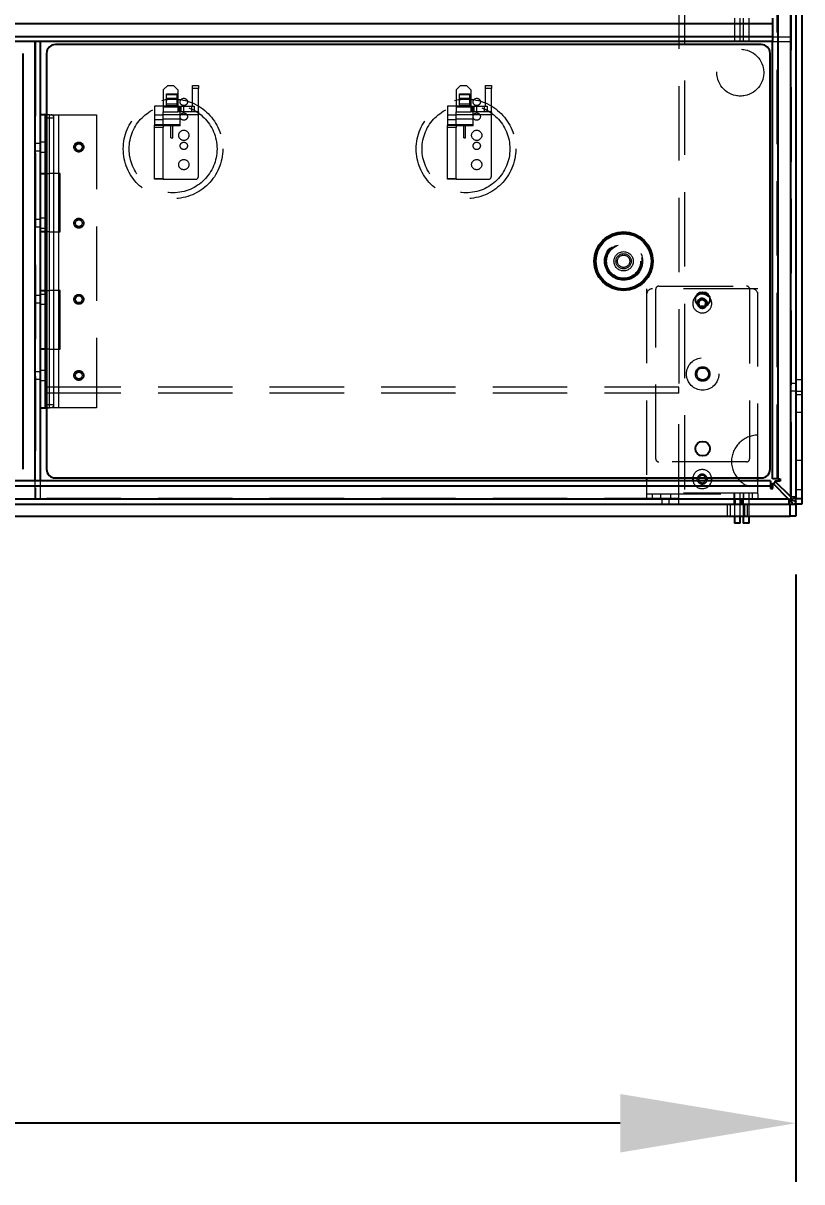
# Model space of a CAD drawing. Header units: millimetres. Extents: x 108 to 5832, y 144 to 4056.
# Drawn here: x 2504 to 2769.8, y 898.4 to 1294.1 of the extents above; entities that cross this region are included whole.
import ezdxf

# ---------------------------------------------------------------- set-up
doc = ezdxf.new("R2010")
doc.units = ezdxf.units.MM
doc.header["$LTSCALE"] = 20
doc.header["$PDSIZE"] = -1
doc.linetypes.add('HIDDEN', pattern=[1.905, 1.27, -0.635])
doc.dimstyles.new('ISO-25', dxfattribs={"dimtxt": 2.5, "dimasz": 2.5, "dimexe": 1.25, "dimexo": 0.625, "dimtad": 1, "dimtxsty": 'Standard', "dimcen": 2.5, "dimadec": 0, "dimazin": 0, "dimtfac": 1, "dimtmove": 0, "dimatfit": 3, "dimfxl": 0, "dimarcsym": 0})

# ---------------------------------------------------------------- blocks, each defined once
blk = doc.blocks.new('*D4')
at = {"color": 3, "lineweight": -2}
for p, q in [((1017.8, 1109.81), (1017.8, 898.44)), ((2767.8, 1105.81), (2767.8, 898.44)), ((2707.8, 918.44), (1077.8, 918.44))]:
    blk.add_line(p, q, dxfattribs=at)
at = {"color": 3}
for points in [[(1077.8, 928.44), (1077.8, 908.44), (1017.8, 918.44)], [(2707.8, 928.44), (2707.8, 908.44), (2767.8, 918.44)]]:
    blk.add_solid(points, dxfattribs=at)
at = {"layer": 'Defpoints', "color": 0}
for p in [(1017.8, 1129.81), (2767.8, 1125.81), (1017.8, 918.44)]:
    blk.add_point(p, dxfattribs=at)
at = {"color": 2, "insert": (1892.8, 978.92), "char_height": 60, "attachment_point": 5}
blk.add_mtext('1750', dxfattribs=at)

msp = doc.modelspace()

# ---------------------------------------------------------------- linework, layer by layer
at = {"color": 1, "linetype": 'HIDDEN', "lineweight": 18}
for p, q in [((2729.8, 1769.81), (2729.8, 1129.81)), ((2765.8, 1769.81), (2765.8, 1129.81)), ((2766, 1768.01), (2766, 1131.61)), ((2766, 1132.32), (2766, 1767.31)), ((2766.2, 1767.51), (2766.2, 1132.12)), ((2761.4, 1138.52), (2761.4, 1761.11)), ((2761.6, 1761.11), (2761.6, 1138.52)), ((2727.8, 1729.81), (2727.8, 1169.81)), ((2759.8, 1294.01), (1470.8, 1294.01)), ((2746.8, 1295.81), (2746.8, 1287.81)), ((2748.8, 1287.81), (2748.8, 1295.81)), ((2749.8, 1295.81), (2749.8, 1287.81)), ((2751.8, 1287.81), (2751.8, 1295.81)), ((1470.8, 1289.61), (2759.8, 1289.61)), ((2759.8, 1289.41), (1470.8, 1289.41)), ((2508, 1131.41), (2508, 1287.81)), ((2508.2, 1287.81), (2508.2, 1131.41)), ((2759.8, 1289.41), (2766.2, 1289.41)), ((2759.8, 1287.81), (2766.2, 1287.81)), ((2553.3, 1272.81), (2551.8, 1271.31)), ((2551.8, 1271.31), (2551.8, 1263.81)), ((2553.3, 1272.81), (2555.3, 1272.81)), ((2556.8, 1271.31), (2555.3, 1272.81)), ((2556.8, 1271.31), (2556.8, 1263.81)), ((2561.8, 1271.81), (2561.8, 1272.81)), ((2561.8, 1272.81), (2563.8, 1272.81)), ((2563.8, 1271.81), (2561.8, 1271.81)), ((2561.8, 1265.81), (2561.8, 1271.81)), ((2563.8, 1272.81), (2563.8, 1271.81)), ((2563.8, 1263.81), (2563.8, 1271.81)), ((2653.3, 1272.81), (2651.8, 1271.31)), ((2651.8, 1271.31), (2651.8, 1263.81)), ((2653.3, 1272.81), (2655.3, 1272.81)), ((2656.8, 1271.31), (2655.3, 1272.81)), ((2656.8, 1271.31), (2656.8, 1263.81)), ((2661.8, 1271.81), (2661.8, 1272.81)), ((2661.8, 1272.81), (2663.8, 1272.81)), ((2661.8, 1265.81), (2661.8, 1271.81)), ((2663.8, 1271.81), (2661.8, 1271.81)), ((2663.8, 1272.81), (2663.8, 1271.81)), ((2663.8, 1263.81), (2663.8, 1271.81)), ((2552.9, 1270.01), (2556.5, 1270.01)), ((2552.9, 1269.72), (2552.9, 1270.01)), ((2552.9, 1269.72), (2556.5, 1269.72)), ((2552.9, 1268.51), (2552.9, 1269.72)), ((2552.9, 1268.22), (2552.9, 1268.51)), ((2552.9, 1268.51), (2556.5, 1268.51)), ((2552.9, 1268.22), (2556.5, 1268.22)), ((2552.9, 1265.75), (2552.9, 1268.22)), ((2556.5, 1266.51), (2552.9, 1266.51)), ((2556.5, 1269.72), (2556.5, 1270.01)), ((2556.5, 1268.51), (2556.5, 1269.72)), ((2556.5, 1268.22), (2556.5, 1268.51)), ((2556.5, 1265.75), (2556.5, 1268.22)), ((2652.9, 1270.01), (2656.5, 1270.01)), ((2652.9, 1269.72), (2652.9, 1270.01)), ((2652.9, 1269.72), (2656.5, 1269.72)), ((2652.9, 1268.51), (2652.9, 1269.72)), ((2652.9, 1268.22), (2652.9, 1268.51)), ((2652.9, 1268.51), (2656.5, 1268.51)), ((2652.9, 1268.22), (2656.5, 1268.22)), ((2652.9, 1265.75), (2652.9, 1268.22)), ((2656.5, 1266.51), (2652.9, 1266.51)), ((2656.5, 1269.72), (2656.5, 1270.01)), ((2656.5, 1268.51), (2656.5, 1269.72)), ((2656.5, 1268.22), (2656.5, 1268.51)), ((2656.5, 1265.75), (2656.5, 1268.22)), ((2511.3, 1262.81), (2511.3, 1242.81)), ((2511.45, 1262.81), (2511.45, 1242.81)), ((2512.95, 1262.81), (2511.95, 1262.81)), ((2512.95, 1242.81), (2512.95, 1262.81)), ((2512.95, 1262.81), (2528.95, 1262.81)), ((2514.45, 1242.81), (2514.45, 1262.81)), ((2516.1, 1242.81), (2516.1, 1262.81)), ((2528.95, 1262.81), (2528.95, 1162.81)), ((2548.8, 1265.81), (2548.8, 1259.28)), ((2551.8, 1265.81), (2548.8, 1265.81)), ((2548.8, 1262.81), (2551.8, 1262.81)), ((2556.8, 1265.81), (2551.8, 1265.81)), ((2551.8, 1265.51), (2557.6, 1265.51)), ((2551.8, 1263.81), (2556.8, 1263.81)), ((2551.8, 1259.28), (2551.8, 1263.81)), ((2563.8, 1262.81), (2551.8, 1262.81)), ((2552.9, 1266.01), (2556.5, 1266.01)), ((2552.9, 1265.75), (2556.5, 1265.75)), ((2552.9, 1265.51), (2552.9, 1265.75)), ((2556.5, 1265.51), (2556.5, 1265.75)), ((2556.8, 1265.81), (2556.97, 1265.81)), ((2556.97, 1263.81), (2556.8, 1263.81)), ((2556.97, 1265.81), (2556.97, 1263.81)), ((2556.97, 1265.81), (2561.51, 1265.81)), ((2561.51, 1263.81), (2556.97, 1263.81)), ((2557.6, 1259.51), (2557.6, 1265.51)), ((2557.8, 1265.81), (2557.8, 1263.81)), ((2558.8, 1263.81), (2558.8, 1265.81)), ((2561.51, 1263.81), (2561.51, 1265.81)), ((2561.51, 1265.81), (2562.34, 1265.81)), ((2562.34, 1263.81), (2561.51, 1263.81)), ((2562.34, 1265.81), (2562.34, 1263.81)), ((2563.8, 1263.81), (2562.34, 1263.81)), ((2563.8, 1263.81), (2563.8, 1262.81)), ((2563.8, 1241.81), (2563.8, 1262.81)), ((2648.8, 1265.81), (2648.8, 1259.28)), ((2651.8, 1265.81), (2648.8, 1265.81)), ((2648.8, 1262.81), (2651.8, 1262.81)), ((2656.8, 1265.81), (2651.8, 1265.81)), ((2651.8, 1265.51), (2657.6, 1265.51)), ((2651.8, 1263.81), (2656.8, 1263.81)), ((2651.8, 1259.28), (2651.8, 1263.81)), ((2663.8, 1262.81), (2651.8, 1262.81)), ((2652.9, 1266.01), (2656.5, 1266.01)), ((2652.9, 1265.75), (2656.5, 1265.75)), ((2652.9, 1265.51), (2652.9, 1265.75)), ((2656.5, 1265.51), (2656.5, 1265.75)), ((2656.8, 1265.81), (2656.97, 1265.81)), ((2656.97, 1263.81), (2656.8, 1263.81)), ((2656.97, 1265.81), (2656.97, 1263.81)), ((2656.97, 1265.81), (2661.51, 1265.81)), ((2661.51, 1263.81), (2656.97, 1263.81)), ((2657.6, 1259.51), (2657.6, 1265.51)), ((2657.8, 1265.81), (2657.8, 1263.81)), ((2658.8, 1263.81), (2658.8, 1265.81)), ((2661.51, 1263.81), (2661.51, 1265.81)), ((2661.51, 1265.81), (2662.34, 1265.81)), ((2662.34, 1263.81), (2661.51, 1263.81)), ((2662.34, 1265.81), (2662.34, 1263.81)), ((2663.8, 1263.81), (2662.34, 1263.81)), ((2663.8, 1263.81), (2663.8, 1262.81)), ((2663.8, 1241.81), (2663.8, 1262.81)), ((2511.45, 1261.81), (2514.45, 1261.81)), ((2511.45, 1261.81), (2511.45, 1163.81)), ((2514.45, 1163.81), (2514.45, 1261.81)), ((2551.8, 1261.11), (2548.8, 1261.11)), ((2548.8, 1259.51), (2551.8, 1259.51)), ((2548.8, 1259.28), (2551.8, 1259.28)), ((2548.8, 1258.51), (2548.8, 1259.28)), ((2551.8, 1258.51), (2548.8, 1258.51)), ((2548.8, 1241.05), (2548.8, 1258.51)), ((2557.6, 1261.36), (2551.8, 1261.36)), ((2551.8, 1259.51), (2557.6, 1259.51)), ((2551.8, 1259.28), (2551.8, 1258.51)), ((2551.8, 1259.26), (2557.6, 1259.26)), ((2557.6, 1259.01), (2551.8, 1259.01)), ((2551.8, 1241.05), (2551.8, 1258.51)), ((2554.4, 1255.01), (2554.4, 1259.51)), ((2555, 1255.01), (2555, 1259.51)), ((2557.6, 1259.01), (2557.6, 1259.51)), ((2651.8, 1261.11), (2648.8, 1261.11)), ((2648.8, 1259.51), (2651.8, 1259.51)), ((2648.8, 1259.28), (2651.8, 1259.28)), ((2648.8, 1258.51), (2648.8, 1259.28)), ((2651.8, 1258.51), (2648.8, 1258.51)), ((2648.8, 1241.05), (2648.8, 1258.51)), ((2657.6, 1261.36), (2651.8, 1261.36)), ((2651.8, 1259.51), (2657.6, 1259.51)), ((2651.8, 1259.28), (2651.8, 1258.51)), ((2651.8, 1259.26), (2657.6, 1259.26)), ((2657.6, 1259.01), (2651.8, 1259.01)), ((2651.8, 1241.05), (2651.8, 1258.51)), ((2654.4, 1255.01), (2654.4, 1259.51)), ((2655, 1255.01), (2655, 1259.51)), ((2657.6, 1259.01), (2657.6, 1259.51)), ((2554.4, 1255.01), (2555, 1255.01)), ((2654.4, 1255.01), (2655, 1255.01)), ((2509.8, 1253.06), (2508.2, 1253.06)), ((2508.2, 1250.56), (2509.8, 1250.56)), ((2511.3, 1253.51), (2509.8, 1253.51)), ((2509.8, 1250.11), (2511.3, 1250.11)), ((2511.3, 1242.81), (2511.3, 1222.81)), ((2511.45, 1242.81), (2511.45, 1222.81)), ((2511.95, 1242.81), (2512.95, 1242.81)), ((2516.6, 1242.81), (2512.95, 1242.81)), ((2512.95, 1222.81), (2512.95, 1242.81)), ((2514.45, 1222.81), (2514.45, 1242.81)), ((2516.1, 1222.81), (2516.1, 1242.81)), ((2516.6, 1222.81), (2516.6, 1242.81)), ((2548.8, 1241.05), (2551.8, 1241.05)), ((2548.8, 1240.81), (2548.8, 1241.05)), ((2551.8, 1240.81), (2548.8, 1240.81)), ((2551.8, 1241.05), (2551.8, 1240.81)), ((2551.8, 1240.81), (2562.8, 1240.81)), ((2648.8, 1241.05), (2651.8, 1241.05)), ((2648.8, 1240.81), (2648.8, 1241.05)), ((2651.8, 1240.81), (2648.8, 1240.81)), ((2651.8, 1241.05), (2651.8, 1240.81)), ((2651.8, 1240.81), (2662.8, 1240.81)), ((2509.8, 1227.06), (2508.2, 1227.06)), ((2511.3, 1227.51), (2509.8, 1227.51)), ((2508.2, 1224.56), (2509.8, 1224.56)), ((2509.8, 1224.11), (2511.3, 1224.11)), ((2511.3, 1222.81), (2511.3, 1202.81)), ((2511.45, 1222.81), (2511.45, 1202.81)), ((2512.95, 1222.81), (2511.95, 1222.81)), ((2512.95, 1202.81), (2512.95, 1222.81)), ((2512.95, 1222.81), (2516.6, 1222.81)), ((2514.45, 1202.81), (2514.45, 1222.81)), ((2516.1, 1202.81), (2516.1, 1222.81)), ((2716.8, 1203.41), (2716.8, 1138.81)), ((2754.8, 1203.41), (2716.8, 1203.41)), ((2719.95, 1145.31), (2719.95, 1203.31)), ((2720.95, 1204.31), (2750.95, 1204.31)), ((2751.95, 1203.31), (2751.95, 1145.31)), ((2754.8, 1138.81), (2754.8, 1203.41)), ((2509.8, 1201.06), (2508.2, 1201.06)), ((2511.3, 1201.51), (2509.8, 1201.51)), ((2511.3, 1202.81), (2511.3, 1182.81)), ((2511.45, 1202.81), (2511.45, 1182.81)), ((2511.95, 1202.81), (2512.95, 1202.81)), ((2516.6, 1202.81), (2512.95, 1202.81)), ((2512.95, 1182.81), (2512.95, 1202.81)), ((2514.45, 1182.81), (2514.45, 1202.81)), ((2516.1, 1182.81), (2516.1, 1202.81)), ((2516.6, 1182.81), (2516.6, 1202.81)), ((2508.2, 1198.56), (2509.8, 1198.56)), ((2509.8, 1198.11), (2511.3, 1198.11)), ((2511.3, 1182.81), (2511.3, 1162.81)), ((2511.45, 1182.81), (2511.45, 1162.81)), ((2512.95, 1182.81), (2511.95, 1182.81)), ((2512.95, 1162.81), (2512.95, 1182.81)), ((2512.95, 1182.81), (2516.6, 1182.81)), ((2514.45, 1162.81), (2514.45, 1182.81)), ((2516.1, 1162.81), (2516.1, 1182.81)), ((2511.3, 1175.51), (2509.8, 1175.51)), ((2509.8, 1175.06), (2508.2, 1175.06)), ((2508.2, 1172.56), (2509.8, 1172.56)), ((2509.8, 1172.11), (2511.3, 1172.11)), ((2769.8, 1172.31), (2767.8, 1172.31)), ((2727.8, 1169.81), (1057.8, 1169.81)), ((2727.8, 1167.81), (1057.8, 1167.81)), ((2727.8, 1167.81), (2727.8, 1169.81)), ((2727.8, 1131.81), (2727.8, 1167.81)), ((2767.8, 1171.06), (2766.2, 1171.06)), ((2766.2, 1168.56), (2767.8, 1168.56)), ((2769.8, 1168.31), (2767.8, 1168.31)), ((2767.8, 1167.31), (2769.8, 1167.31)), ((2514.45, 1163.81), (2511.45, 1163.81)), ((2511.95, 1162.81), (2512.95, 1162.81)), ((2528.95, 1162.81), (2512.95, 1162.81)), ((2767.8, 1161.31), (2769.8, 1161.31)), ((2750.95, 1144.31), (2720.95, 1144.31)), ((2769.8, 1144.81), (2767.8, 1144.81)), ((1126.51, 1136.21), (2759.1, 1136.21)), ((2759.1, 1136.01), (1126.51, 1136.01)), ((2508, 1131.41), (2508, 1137.81)), ((2509.8, 1137.81), (2509.8, 1131.41)), ((2716.8, 1137.81), (2716.8, 1133.41)), ((2754.8, 1133.41), (2754.8, 1137.81)), ((2759.9, 1137.01), (2765.3, 1131.61)), ((2760.6, 1137.72), (2766, 1132.32)), ((2727.8, 1131.81), (1057.8, 1131.81)), ((2754.8, 1133.61), (2716.8, 1133.61)), ((2716.8, 1133.41), (2754.8, 1133.41)), ((2716.8, 1133.41), (2716.8, 1131.41)), ((2718.8, 1131.41), (2718.8, 1133.41)), ((2721.55, 1133.41), (2721.55, 1131.41)), ((2725.05, 1131.41), (2725.05, 1133.41)), ((2727.8, 1129.81), (2727.8, 1131.81)), ((2746.55, 1133.41), (2746.55, 1131.41)), ((2746.8, 1133.41), (2746.8, 1125.81)), ((2748.8, 1125.81), (2748.8, 1133.41)), ((2749.8, 1133.41), (2749.8, 1125.81)), ((2750.05, 1131.41), (2750.05, 1133.41)), ((2751.8, 1125.81), (2751.8, 1133.41)), ((2752.8, 1133.41), (2752.8, 1131.41)), ((2754.8, 1133.41), (2754.8, 1131.41)), ((2766.04, 1132.3), (2766, 1132.32)), ((2766, 1132.32), (2766, 1131.61)), ((2766, 1131.61), (2766.69, 1131.74)), ((2766.08, 1132.27), (2766.04, 1132.3)), ((2766.11, 1132.25), (2766.08, 1132.27)), ((2766.14, 1132.22), (2766.11, 1132.25)), ((2766.17, 1132.2), (2766.14, 1132.22)), ((2766.19, 1132.17), (2766.17, 1132.2)), ((2766.2, 1132.15), (2766.19, 1132.17)), ((2766.19, 1132), (2766.2, 1132.06)), ((2766.19, 1131.99), (2766.19, 1132)), ((2766.2, 1132.12), (2766.2, 1132.15)), ((2766.2, 1132.12), (2766.2, 1131.41)), ((2766.69, 1131.74), (2767.28, 1131.87)), ((2767.28, 1131.87), (2767.67, 1131.99)), ((2767.8, 1134.81), (2769.8, 1134.81)), ((2769.8, 1131.81), (2767.8, 1131.81)), ((2766, 1131.61), (1119.6, 1131.61)), ((2765.5, 1131.41), (1120.11, 1131.41)), ((1120.31, 1131.61), (2765.3, 1131.61)), ((2722.05, 1131.41), (2722.05, 1129.81)), ((2724.55, 1129.81), (2724.55, 1131.41)), ((2744.3, 1129.81), (2744.3, 1125.81)), ((2745.3, 1129.81), (2745.3, 1125.81)), ((2746.55, 1131.41), (2746.55, 1129.81)), ((2747.05, 1131.41), (2747.05, 1129.81)), ((2749.05, 1129.81), (2749.05, 1131.41)), ((2749.55, 1129.81), (2749.55, 1131.41)), ((2750.3, 1125.81), (2750.3, 1129.81)), ((2751.3, 1125.81), (2751.3, 1129.81)), ((2765.3, 1131.61), (2765.32, 1131.58)), ((2765.3, 1131.61), (2766, 1131.61)), ((2765.32, 1131.58), (2765.35, 1131.54)), ((2765.35, 1131.54), (2765.37, 1131.5)), ((2765.37, 1131.5), (2765.4, 1131.47)), ((2765.4, 1131.47), (2765.42, 1131.45)), ((2765.42, 1131.45), (2765.45, 1131.43)), ((2765.45, 1131.43), (2765.47, 1131.42)), ((2765.47, 1131.42), (2765.5, 1131.41)), ((2765.5, 1131.41), (2766.2, 1131.41)), ((2765.62, 1129.95), (2765.75, 1130.34)), ((2765.69, 1131.45), (2765.74, 1131.47)), ((2765.75, 1130.34), (2765.88, 1130.93)), ((2765.8, 1129.81), (2765.8, 1125.81)), ((2765.88, 1130.93), (2766, 1131.61)), ((2765.88, 1131.54), (2765.94, 1131.58)), ((2765.94, 1131.58), (2766, 1131.61))]:
    msp.add_line(p, q, dxfattribs=at)
at = {"color": 7, "linetype": 'Continuous', "lineweight": 25}
for p, q in [((2766, 1132.32), (2766, 1767.31)), ((2767.8, 1767.81), (2767.8, 1131.81)), ((2769.8, 1767.81), (2769.8, 1131.81)), ((2761.6, 1761.11), (2761.6, 1138.52)), ((1469.8, 1294.01), (2759.8, 1294.01)), ((2759.8, 1295.81), (2759.8, 1294.01)), ((2759.8, 1294.01), (2759.8, 1289.61)), ((1469.8, 1289.61), (2759.8, 1289.61)), ((2759.8, 1287.81), (1469.8, 1287.81)), ((2509.8, 1287.81), (2509.8, 1262.81)), ((2755.95, 1286.81), (2514.95, 1286.81)), ((2759.8, 1289.61), (2759.8, 1287.81)), ((2759.8, 1138.52), (2759.8, 1287.81)), ((2503.95, 1141.81), (2503.95, 1283.81)), ((2511.95, 1283.81), (2511.95, 1141.81)), ((2758.95, 1141.81), (2758.95, 1283.81)), ((2509.8, 1262.81), (2509.8, 1242.81)), ((2511.95, 1262.81), (2509.8, 1262.81)), ((2509.8, 1242.81), (2511.95, 1242.81)), ((2509.8, 1242.81), (2509.8, 1222.81)), ((2509.8, 1222.81), (2509.8, 1202.81)), ((2511.95, 1222.81), (2509.8, 1222.81)), ((2509.8, 1202.81), (2511.95, 1202.81)), ((2509.8, 1202.81), (2509.8, 1182.81)), ((2509.8, 1182.81), (2509.8, 1162.81)), ((2511.95, 1182.81), (2509.8, 1182.81)), ((2509.8, 1162.81), (2511.95, 1162.81)), ((2509.8, 1162.81), (2509.8, 1137.81)), ((2759.1, 1137.81), (1469.8, 1137.81)), ((2514.95, 1138.81), (2755.95, 1138.81)), ((2716.8, 1138.81), (2716.8, 1137.81)), ((2737.05, 1138.41), (2736.99, 1138.81)), ((2754.8, 1137.81), (2754.8, 1138.81)), ((2759.1, 1137.81), (2759.1, 1136.01)), ((2759.1, 1136.01), (2759.1, 1135.21)), ((2761.6, 1138.52), (2759.8, 1138.52)), ((2759.9, 1135.21), (2759.9, 1137.01)), ((2759.9, 1137.01), (2765.3, 1131.61)), ((2759.9, 1137.01), (2760.6, 1137.01)), ((2766, 1132.32), (2760.6, 1137.72)), ((2762.4, 1137.72), (2760.6, 1137.72)), ((2760.6, 1137.72), (2760.6, 1137.01)), ((2761.6, 1138.52), (2762.4, 1138.52)), ((2762.4, 1138.52), (2762.4, 1137.72)), ((2759.1, 1135.21), (2759.9, 1135.21)), ((2766.69, 1132.27), (2766, 1132.32)), ((2766, 1132.32), (2766, 1131.61)), ((2767.28, 1132.22), (2766.69, 1132.27)), ((2767.67, 1132.17), (2767.28, 1132.22)), ((2767.8, 1131.81), (2769.8, 1131.81)), ((2767.8, 1129.81), (2767.8, 1131.81)), ((2769.8, 1131.81), (2769.8, 1129.81)), ((1467.8, 1129.81), (2765.8, 1129.81)), ((2765.3, 1131.61), (2765.35, 1130.93)), ((2765.3, 1131.61), (2766, 1131.61)), ((2765.35, 1130.93), (2765.4, 1130.34)), ((2765.4, 1130.34), (2765.45, 1129.95)), ((2765.8, 1125.81), (2765.8, 1129.81)), ((2765.8, 1129.81), (2767.8, 1129.81)), ((2767.8, 1129.81), (2767.8, 1125.81)), ((2769.8, 1129.81), (2767.8, 1129.81)), ((1119.8, 1125.81), (2765.8, 1125.81)), ((2746.8, 1125.81), (2746.8, 1123.41)), ((2748.8, 1123.41), (2748.8, 1125.81)), ((2749.8, 1125.81), (2749.8, 1123.41)), ((2751.8, 1123.41), (2751.8, 1125.81)), ((2767.8, 1125.81), (2765.8, 1125.81)), ((2748.8, 1123.41), (2746.8, 1123.41)), ((2751.8, 1123.41), (2749.8, 1123.41))]:
    msp.add_line(p, q, dxfattribs=at)
at = {"color": 8, "linetype": 'Continuous', "lineweight": 25}
for p, q in [((2508, 1137.81), (2508, 1287.81)), ((2759.1, 1136.01), (1469.8, 1136.01)), ((2765.3, 1131.61), (1469.79, 1131.61))]:
    msp.add_line(p, q, dxfattribs=at)
at = {"color": 7, "linetype": 'Continuous', "lineweight": 25, "flags": 128}
for points in [[(2732.58, 1138.81), (2732.56, 1138.68), (2732.61, 1137.81)], [(2734.15, 1138.81), (2734.1, 1138.41), (2734.21, 1137.81)], [(2736.9, 1137.81), (2736.96, 1137.94), (2737.05, 1138.41)], [(2737.39, 1137.81), (2737.5, 1138.41), (2737.45, 1138.81)], [(2739, 1137.81), (2739.04, 1138.68), (2739.03, 1138.81)]]:
    msp.add_lwpolyline(points, dxfattribs=at)
at = {"color": 1, "linetype": 'HIDDEN', "lineweight": 18}
for centre, radius in [((2748.8, 1277.21), 8), ((2555.13, 1251.19), 17), ((2555.13, 1251.19), 15), ((2558.8, 1267.21), 1.25), ((2655.13, 1251.19), 17), ((2655.13, 1251.19), 15), ((2658.8, 1267.21), 1.25), ((2558.8, 1262.21), 1.25), ((2658.8, 1262.21), 1.25), ((2558.8, 1255.81), 1.75), ((2658.8, 1255.81), 1.75), ((2522.95, 1251.81), 1.7), ((2558.8, 1252.21), 1.25), ((2658.8, 1252.21), 1.25), ((2558.8, 1245.81), 1.75), ((2658.8, 1245.81), 1.75), ((2522.95, 1225.81), 1.7), ((2708.95, 1212.81), 6.5), ((2708.95, 1212.81), 6.25), ((2708.95, 1212.81), 6), ((2708.95, 1212.81), 5.79), ((2708.95, 1212.81), 5.79), ((2708.95, 1212.81), 3.29), ((2708.95, 1212.81), 2.6), ((2708.95, 1212.81), 2.1), ((2522.95, 1199.81), 1.7), ((2735.95, 1174.31), 5.5), ((2522.95, 1173.81), 1.7), ((2735.95, 1174.31), 2.5)]:
    msp.add_circle(centre, radius, dxfattribs=at)
at = {"color": 7, "linetype": 'Continuous', "lineweight": 25}
for centre, radius in [((2522.95, 1251.81), 1.25), ((2522.95, 1225.81), 1.25), ((2708.95, 1212.81), 10), ((2708.95, 1212.81), 9.5), ((2522.95, 1199.81), 1.25), ((2735.95, 1199.81), 2.5), ((2735.95, 1174.31), 2.1), ((2522.95, 1173.81), 1.25), ((2735.95, 1148.81), 2.5)]:
    msp.add_circle(centre, radius, dxfattribs=at)
for centre, radius, start, end in [((2514.95, 1283.81), 3, 90, 180), ((2755.95, 1283.81), 3, 0, 90), ((2735.8, 1198.41), 3.25, 37.3429, 130.4261), ((2735.8, 1198.41), 1.7, 337.1259, 190.643), ((2735.8, 1198.41), 1.25, 0, 224.0525), ((2735.8, 1198.41), 1.25, 303.7166, 0), ((2514.95, 1141.81), 3, 180, 270), ((2755.95, 1141.81), 3, 270, 0), ((2735.8, 1138.41), 1.25, 161.3371, 208.6854), ((2766.8, 1130.81), 1, 270, 0)]:
    msp.add_arc(centre, radius, start, end, dxfattribs=at)
at = {"color": 1, "linetype": 'HIDDEN', "lineweight": 18}
for centre, radius, start, end in [((2512.45, 1261.81), 1, 90, 180), ((2513.45, 1261.81), 1, 0, 90), ((2562.8, 1241.81), 1, 270, 0), ((2662.8, 1241.81), 1, 270, 0), ((2718.8, 1201.41), 2, 90, 180), ((2720.95, 1203.31), 1, 90, 180), ((2750.95, 1203.31), 1, 0, 90), ((2752.8, 1201.41), 2, 0, 90), ((2735.8, 1198.41), 3.25, 130.4261, 270), ((2735.8, 1198.41), 3.25, 270, 37.3429), ((2735.8, 1198.41), 1.7, 190.643, 270), ((2735.8, 1198.41), 1.25, 224.0525, 303.7166), ((2735.8, 1198.41), 1.7, 270, 337.1259), ((2512.45, 1163.81), 1, 180, 270), ((2513.45, 1163.81), 1, 270, 0), ((2754.8, 1144.41), 9, 90, 270), ((2720.95, 1145.31), 1, 180, 270), ((2750.95, 1145.31), 1, 270, 0), ((2735.8, 1138.41), 3.25, 7.0697, 172.9303), ((2735.8, 1138.41), 1.7, 13.609, 166.391), ((2735.8, 1138.41), 1.25, 18.6629, 161.3371), ((2735.8, 1138.41), 3.25, 190.6387, 270), ((2735.8, 1138.41), 1.7, 200.6673, 270), ((2735.8, 1138.41), 1.25, 208.6854, 331.3146), ((2735.8, 1138.41), 3.25, 270, 349.3613), ((2735.8, 1138.41), 1.7, 270, 339.3327)]:
    msp.add_arc(centre, radius, start, end, dxfattribs=at)
for points, knots in [([(2766, 1131.61), (2766.03, 1131.66), (2766.07, 1131.72), (2766.1, 1131.78), (2766.11, 1131.8)], [0, 0, 0, 0, 0.666305, 1, 1, 1, 1]), ([(2766.11, 1131.8), (2766.12, 1131.83), (2766.16, 1131.89), (2766.17, 1131.95), (2766.19, 1131.99)], [0, 0, 0, 0, 0.333519, 1, 1, 1, 1]), ([(2765.74, 1131.47), (2765.74, 1131.47), (2765.79, 1131.49), (2765.83, 1131.51), (2765.88, 1131.54), (2765.88, 1131.54)], [0, 0, 0, 0, 0.061657, 0.969307, 1, 1, 1, 1]), ([(2766.2, 1131.41), (2766.2, 1131.42), (2766.2, 1131.42), (2766.18, 1131.44), (2766.13, 1131.48), (2766.08, 1131.54), (2766.04, 1131.58), (2766.02, 1131.6), (2766, 1131.61), (2766, 1131.61), (2766, 1131.61), (2766, 1131.61), (2766, 1131.61), (2766, 1131.61)], [0, 0, 0, 0, 0.135869, 0.271238, 0.470124, 0.747827, 0.887053, 0.956469, 0.991032, 0.991189, 0.991893, 0.993023, 1, 1, 1, 1]), ([(2766, 1131.61), (2766, 1131.61), (2766, 1131.61), (2766.01, 1131.6), (2766.01, 1131.6), (2766.01, 1131.59), (2766.09, 1131.37), (2766.3, 1130.97), (2766.53, 1130.42), (2766.66, 1130.12), (2766.75, 1129.93), (2766.79, 1129.84), (2766.8, 1129.81), (2766.8, 1129.81), (2766.8, 1129.81)], [0, 0, 0, 0, 0.002878, 0.003313, 0.005664, 0.00769, 0.008182, 0.247781, 0.465338, 0.683619, 0.728585, 0.89402, 0.99998, 1, 1, 1, 1]), ([(2767.8, 1130.81), (2767.8, 1130.81), (2767.8, 1130.81), (2767.78, 1130.82), (2767.68, 1130.87), (2767.49, 1130.95), (2767.19, 1131.09), (2766.8, 1131.26), (2766.5, 1131.39), (2766.35, 1131.46), (2766.21, 1131.52), (2766.13, 1131.56), (2766.08, 1131.58), (2766.05, 1131.6), (2766.03, 1131.6), (2766.02, 1131.6), (2766.02, 1131.6), (2766.02, 1131.61), (2766.02, 1131.61), (2766.01, 1131.61), (2766.01, 1131.61), (2766.01, 1131.61), (2766, 1131.61)], [0, 0, 0, 0, 0.00002, 0.105882, 0.271168, 0.316062, 0.5342, 0.7609, 0.798646, 0.884695, 0.92733, 0.957812, 0.975314, 0.985539, 0.99145, 0.991712, 0.991803, 0.992328, 0.99436, 0.996656, 0.997098, 1, 1, 1, 1])]:
    msp.add_open_spline(points, degree=3, knots=knots, dxfattribs=at)
at = {"color": 7, "linetype": 'Continuous', "lineweight": 25}
for points, knots in [([(2766.8, 1129.81), (2766.8, 1129.81), (2766.8, 1129.81), (2766.79, 1129.84), (2766.75, 1129.93), (2766.66, 1130.12), (2766.53, 1130.43), (2766.36, 1130.82), (2766.22, 1131.12), (2766.16, 1131.27), (2766.09, 1131.41), (2766.06, 1131.49), (2766.03, 1131.54), (2766.02, 1131.57), (2766.01, 1131.59), (2766.01, 1131.59), (2766.01, 1131.59), (2766.01, 1131.59), (2766.01, 1131.6), (2766.01, 1131.6), (2766, 1131.61), (2766, 1131.61), (2766, 1131.61)], [0, 0, 0, 0, 0.0000202, 0.1058826, 0.2711652, 0.3160902, 0.5341702, 0.7609037, 0.7986006, 0.8846456, 0.9273545, 0.9578431, 0.9753207, 0.9854987, 0.9914624, 0.9916798, 0.9918253, 0.9923169, 0.9943416, 0.99669, 0.9971247, 1, 1, 1, 1]), ([(2766, 1131.61), (2766.01, 1131.61), (2766.01, 1131.61), (2766.01, 1131.61), (2766.02, 1131.61), (2766.02, 1131.61), (2766.24, 1131.51), (2766.65, 1131.32), (2767.19, 1131.08), (2767.49, 1130.95), (2767.68, 1130.87), (2767.78, 1130.82), (2767.8, 1130.81), (2767.8, 1130.81), (2767.8, 1130.81)], [0, 0, 0, 0, 0.0029045, 0.0033475, 0.0056447, 0.0076795, 0.0082048, 0.2478088, 0.4653127, 0.6836494, 0.7285847, 0.8940213, 0.9999798, 1, 1, 1, 1])]:
    msp.add_open_spline(points, degree=3, knots=knots, dxfattribs=at)

# ---------------------------------------------------------------- dimensions: what is measured, and where the dimension line sits
dim = msp.add_linear_dim(base=(1017.8, 918.44), p1=(2767.8, 1125.81), p2=(1017.8, 1129.81), dimstyle='ISO-25', override={"dimtxt": 60, "dimasz": 60, "dimexe": 20, "dimexo": 20, "dimgap": 30.48, "dimdec": 0, "dimzin": 0, "dimclrd": 3, "dimclre": 3, "dimclrt": 2, "dimadec": 1, "dimtdec": 0, "dimtzin": 0})
dim.commit()
dim.dimension.update_dxf_attribs({"geometry": '*D4', "text_midpoint": (1892.8, 978.92)})

doc.saveas('drawing.dxf')
